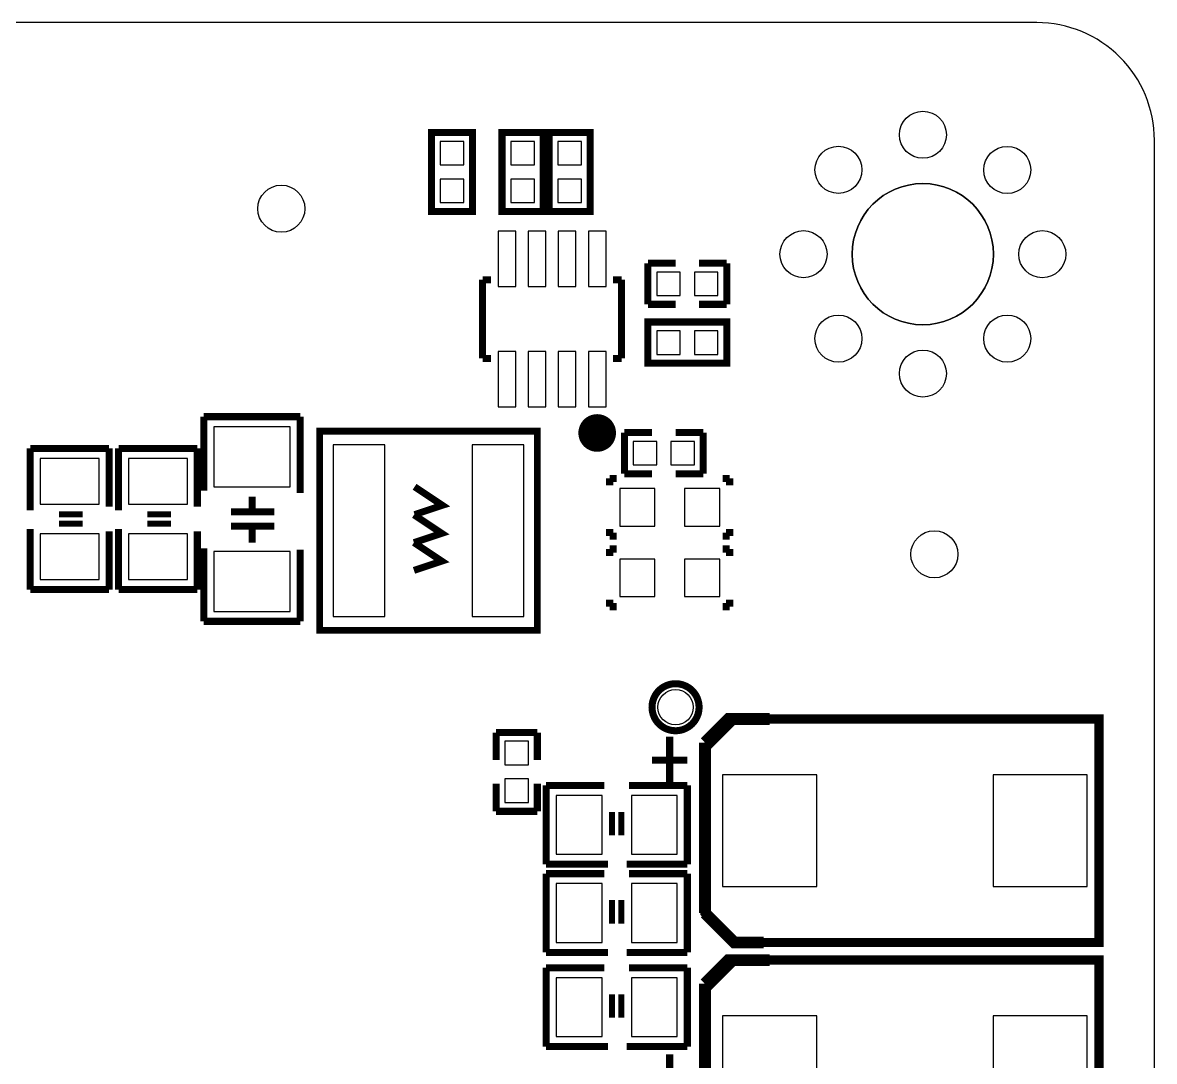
# Model space of a CAD drawing. Extents: x 0 to 100, y 0 to 100.
# Drawn here: x 75.56 to 100, y 77.57 to 100 of the extents above; entities that cross this region are included whole.
import ezdxf

# ---------------------------------------------------------------- set-up
doc = ezdxf.new("R2010")
doc.units = 0
for name, color, linetype in [('BG_OUTLINE', 254, 'CONTINUOUS'), ('PG_SILKSCREEN_BOTTOM', 201, 'CONTINUOUS'), ('PIN_BOTTOM', 1, 'CONTINUOUS')]:
    doc.layers.add(name, color=color, linetype=linetype)

msp = doc.modelspace()

# ---------------------------------------------------------------- linework, layer by layer
at = {"layer": 'BG_OUTLINE'}
for points in [[(2.54, 0), (97.460003, 0, 0.414214), (100.000003, 2.54), (100.000003, 97.460003, 0.414214), (97.460003, 100.000003), (2.54, 100.000003, 0.414214), (0, 97.460003), (0, 2.54, 0.414214), (2.54, 0)], [(96.523988, 94.999988, 1), (93.475988, 94.999988, 1), (96.523988, 94.999988)]]:
    msp.add_lwpolyline(points, format="xyb", dxfattribs=at)
at = {"layer": 'PG_SILKSCREEN_BOTTOM'}
for points, const_width in [([(85.2805, 97.6249), (84.3915, 97.6249), (84.3915, 95.9231), (85.2805, 95.9231), (85.2805, 97.6249)], 0.1524), ([(85.9155, 95.9231), (86.8045, 95.9231), (86.8045, 97.6249), (85.9155, 97.6249), (85.9155, 95.9231)], 0.1524), ([(87.8205, 97.6249), (86.9315, 97.6249), (86.9315, 95.9231), (87.8205, 95.9231), (87.8205, 97.6249)], 0.1524), ([(89.0651, 93.9165), (89.0651, 94.8055)], 0.1524), ([(89.0651, 94.8055), (89.662, 94.8055)], 0.1524), ([(90.17, 94.8055), (90.7669, 94.8055)], 0.1524), ([(90.7669, 94.8055), (90.7669, 93.9165)], 0.1524), ([(85.494901, 94.448909), (85.494901, 92.749091)], 0.1524), ([(85.676994, 94.448909), (85.494901, 94.448909)], 0.1524), ([(88.495099, 94.448909), (88.313006, 94.448909)], 0.1524), ([(88.495099, 92.749091), (88.495099, 94.448909)], 0.1524), ([(89.662, 93.9165), (89.0651, 93.9165)], 0.1524), ([(90.7669, 93.9165), (90.17, 93.9165)], 0.1524), ([(89.0651, 93.5355), (89.0651, 92.6465), (90.7669, 92.6465), (90.7669, 93.5355), (89.0651, 93.5355)], 0.1524), ([(85.494901, 92.749091), (85.676994, 92.749091)], 0.1524), ([(88.313006, 92.749091), (88.495099, 92.749091)], 0.1524), ([(79.4766, 91.4908), (81.5594, 91.4908)], 0.1524), ([(79.4766, 91.4908), (79.4766, 89.8906)], 0.1524), ([(81.5594, 91.4908), (81.5594, 89.8398)], 0.1524), ([(82.428105, 91.17711), (81.977992, 91.17711), (81.977992, 86.87689), (86.678008, 86.87689), (86.678008, 91.17711), (82.377991, 91.17711)], 0.150089), ([(88.5571, 90.2589), (88.5571, 91.1479)], 0.1524), ([(88.5571, 91.1479), (89.154, 91.1479)], 0.1524), ([(89.662, 91.1479), (90.2589, 91.1479)], 0.1524), ([(90.2589, 91.1479), (90.2589, 90.2589)], 0.1524), ([(75.7301, 90.805), (75.7301, 89.4715)], 0.1524), ([(77.4319, 90.805), (75.7301, 90.805)], 0.1524), ([(77.4319, 90.805), (77.4319, 89.5477)], 0.1524), ([(77.6351, 90.805), (77.6351, 89.4715)], 0.1524), ([(79.3369, 90.805), (77.6351, 90.805)], 0.1524), ([(79.3369, 90.805), (79.3369, 89.5477)], 0.1524), ([(88.2396, 90.0049), (88.2396, 90.1573)], 0.1524), ([(88.2396, 90.1573), (88.392, 90.1573)], 0.1524), ([(89.154, 90.2589), (88.5571, 90.2589)], 0.1524), ([(90.2589, 90.2589), (89.662, 90.2589)], 0.1524), ([(90.8304, 90.1573), (90.678, 90.1573)], 0.1524), ([(90.8304, 90.0049), (90.8304, 90.1573)], 0.1524), ([(84.028001, 89.977011), (84.627999, 89.57691), (84.028001, 89.377012)], 0.150089), ([(80.518, 89.4334), (80.518, 89.7636)], 0.1524), ([(76.3524, 89.3826), (76.8604, 89.3826)], 0.127), ([(78.2574, 89.3826), (78.7654, 89.3826)], 0.127), ([(81.0006, 89.4334), (80.0608, 89.4334)], 0.1524), ([(84.01431, 89.371907), (84.614512, 88.971907), (84.01431, 88.771705)], 0.150089), ([(76.8604, 89.1794), (76.3524, 89.1794)], 0.127), ([(78.7654, 89.1794), (78.2574, 89.1794)], 0.127), ([(81.0006, 89.1286), (80.0608, 89.1286)], 0.1524), ([(80.518, 89.1286), (80.518, 88.773)], 0.1524), ([(75.7301, 87.757), (75.7301, 89.0651)], 0.1524), ([(77.4319, 87.757), (77.4319, 89.0143)], 0.1524), ([(77.6351, 87.757), (77.6351, 89.0651)], 0.1524), ([(79.3369, 87.757), (79.3369, 89.0143)], 0.1524), ([(88.2396, 89.0651), (88.2396, 88.9127)], 0.1524), ([(88.2396, 88.9127), (88.392, 88.9127)], 0.1524), ([(90.8304, 88.9127), (90.678, 88.9127)], 0.1524), ([(90.8304, 89.0651), (90.8304, 88.9127)], 0.1524), ([(79.4766, 87.0712), (79.4766, 88.646)], 0.1524), ([(84.01431, 88.771705), (84.614512, 88.371705), (84.01431, 88.171807)], 0.150089), ([(88.2396, 88.4809), (88.2396, 88.6333)], 0.1524), ([(88.2396, 88.6333), (88.392, 88.6333)], 0.1524), ([(90.8304, 88.6333), (90.678, 88.6333)], 0.1524), ([(90.8304, 88.4809), (90.8304, 88.6333)], 0.1524), ([(81.5594, 87.0712), (81.5594, 88.6206)], 0.1524), ([(77.4319, 87.757), (75.7301, 87.757)], 0.1524), ([(79.3369, 87.757), (77.6351, 87.757)], 0.1524), ([(88.2396, 87.5411), (88.2396, 87.3887)], 0.1524), ([(90.8304, 87.5411), (90.8304, 87.3887)], 0.1524), ([(88.2396, 87.3887), (88.392, 87.3887)], 0.1524), ([(90.8304, 87.3887), (90.678, 87.3887)], 0.1524), ([(81.5594, 87.0712), (79.4766, 87.0712)], 0.1524), ([(90.297, 84.455), (90.805, 84.963), (91.694, 84.963)], 0.254), ([(98.806, 80.137), (90.932, 80.137), (90.297, 80.772), (90.297, 84.328), (90.932, 84.963), (98.806, 84.963), (98.806, 80.137)], 0.199898), ([(85.788449, 84.074), (85.788449, 84.6709)], 0.1524), ([(85.788449, 84.6709), (86.677449, 84.6709)], 0.1524), ([(86.677449, 84.6709), (86.677449, 84.074)], 0.1524), ([(89.535, 83.566), (89.535, 84.582)], 0.1524), ([(90.297, 80.772), (90.297, 84.455)], 0.254), ([(89.154, 84.074), (89.916, 84.074)], 0.1524), ([(85.788449, 82.9691), (85.788449, 83.566)], 0.1524), ([(86.677449, 83.566), (86.677449, 82.9691)], 0.1524), ([(86.868, 83.5279), (86.868, 81.8261)], 0.1524), ([(86.868, 83.5279), (88.1253, 83.5279)], 0.1524), ([(89.916, 83.5279), (88.6587, 83.5279)], 0.1524), ([(89.916, 83.5279), (89.916, 81.8261)], 0.1524), ([(86.677449, 82.9691), (85.788449, 82.9691)], 0.1524), ([(88.2904, 82.4484), (88.2904, 82.9564)], 0.127), ([(88.4936, 82.9564), (88.4936, 82.4484)], 0.127), ([(86.868, 81.8261), (88.2015, 81.8261)], 0.1524), ([(89.916, 81.8261), (88.6079, 81.8261)], 0.1524), ([(86.868, 81.6229), (86.868, 79.9211)], 0.1524), ([(86.868, 81.6229), (88.1253, 81.6229)], 0.1524), ([(89.916, 81.6229), (88.6587, 81.6229)], 0.1524), ([(89.916, 81.6229), (89.916, 79.9211)], 0.1524), ([(88.2904, 80.5434), (88.2904, 81.0514)], 0.127), ([(88.4936, 81.0514), (88.4936, 80.5434)], 0.127), ([(91.567, 80.137), (90.932, 80.137), (90.297, 80.772)], 0.254), ([(86.868, 79.9211), (88.2015, 79.9211)], 0.1524), ([(89.916, 79.9211), (88.6079, 79.9211)], 0.1524), ([(86.868, 79.5909), (86.868, 77.8891)], 0.1524), ([(86.868, 79.5909), (88.1253, 79.5909)], 0.1524), ([(89.916, 79.5909), (88.6587, 79.5909)], 0.1524), ([(89.916, 79.5909), (89.916, 77.8891)], 0.1524), ([(90.297, 79.248), (90.805, 79.756), (91.694, 79.756)], 0.254), ([(98.806, 74.93), (90.932, 74.93), (90.297, 75.565), (90.297, 79.121), (90.932, 79.756), (98.806, 79.756), (98.806, 74.93)], 0.199898), ([(90.297, 75.565), (90.297, 79.248)], 0.254), ([(88.2904, 78.5114), (88.2904, 79.0194)], 0.127), ([(88.4936, 79.0194), (88.4936, 78.5114)], 0.127), ([(86.868, 77.8891), (88.2015, 77.8891)], 0.1524), ([(89.916, 77.8891), (88.6079, 77.8891)], 0.1524), ([(89.535, 76.708), (89.535, 77.724)], 0.1524)]:
    msp.add_lwpolyline(points, dxfattribs=dict(at, const_width=const_width))
for points, const_width in [([(88.173103, 91.139289, -1.00001), (87.766906, 91.139315, -0.99999), (88.173103, 91.139289)], 0.4064), ([(90.17, 85.217, 1), (89.154, 85.217, 1), (90.17, 85.217)], 0.1524)]:
    msp.add_lwpolyline(points, format="xyb", dxfattribs=dict(at, const_width=const_width))
at = {"layer": 'PIN_BOTTOM'}
for points in [[(84.582, 96.9264), (85.09, 96.9264), (85.09, 97.4344), (84.582, 97.4344)], [(86.614, 97.4344), (86.106, 97.4344), (86.106, 96.9264), (86.614, 96.9264)], [(87.122, 96.9264), (87.63, 96.9264), (87.63, 97.4344), (87.122, 97.4344)], [(84.582, 96.1136), (85.09, 96.1136), (85.09, 96.6216), (84.582, 96.6216)], [(86.614, 96.6216), (86.106, 96.6216), (86.106, 96.1136), (86.614, 96.1136)], [(87.122, 96.1136), (87.63, 96.1136), (87.63, 96.6216), (87.122, 96.6216)], [(86.210394, 94.302097), (86.210394, 95.495897), (85.829394, 95.495897), (85.829394, 94.302097)], [(86.860405, 94.302097), (86.860405, 95.495897), (86.479405, 95.495897), (86.479405, 94.302097)], [(87.510595, 94.302097), (87.510595, 95.495897), (87.129595, 95.495897), (87.129595, 94.302097)], [(88.160606, 94.302097), (88.160606, 95.495897), (87.779606, 95.495897), (87.779606, 94.302097)], [(89.2556, 94.615), (89.2556, 94.107), (89.7636, 94.107), (89.7636, 94.615)], [(90.0684, 94.615), (90.0684, 94.107), (90.5764, 94.107), (90.5764, 94.615)], [(89.7636, 92.837), (89.7636, 93.345), (89.2556, 93.345), (89.2556, 92.837)], [(90.5764, 92.837), (90.5764, 93.345), (90.0684, 93.345), (90.0684, 92.837)], [(86.210394, 91.702103), (86.210394, 92.895903), (85.829394, 92.895903), (85.829394, 91.702103)], [(86.860405, 91.702103), (86.860405, 92.895903), (86.479405, 92.895903), (86.479405, 91.702103)], [(87.510595, 91.702103), (87.510595, 92.895903), (87.129595, 92.895903), (87.129595, 91.702103)], [(88.160606, 91.702103), (88.160606, 92.895903), (87.779606, 92.895903), (87.779606, 91.702103)], [(79.6925, 89.9795), (81.3435, 89.9795), (81.3435, 91.2749), (79.6925, 91.2749)], [(88.7476, 90.9574), (88.7476, 90.4494), (89.2556, 90.4494), (89.2556, 90.9574)], [(89.5604, 90.9574), (89.5604, 90.4494), (90.0684, 90.4494), (90.0684, 90.9574)], [(83.386701, 87.1728), (83.386701, 90.8812), (82.269101, 90.8812), (82.269101, 87.1728)], [(86.386899, 87.1728), (86.386899, 90.8812), (85.269299, 90.8812), (85.269299, 87.1728)], [(75.946, 89.5985), (77.216, 89.5985), (77.216, 90.5891), (75.946, 90.5891)], [(77.851, 89.5985), (79.121, 89.5985), (79.121, 90.5891), (77.851, 90.5891)], [(88.4555, 89.9414), (88.4555, 89.1286), (89.2175, 89.1286), (89.2175, 89.9414)], [(89.8525, 89.9414), (89.8525, 89.1286), (90.6145, 89.1286), (90.6145, 89.9414)], [(75.946, 87.9729), (77.216, 87.9729), (77.216, 88.9635), (75.946, 88.9635)], [(77.851, 87.9729), (79.121, 87.9729), (79.121, 88.9635), (77.851, 88.9635)], [(79.6925, 87.2871), (81.3435, 87.2871), (81.3435, 88.5825), (79.6925, 88.5825)], [(88.4555, 88.4174), (88.4555, 87.6046), (89.2175, 87.6046), (89.2175, 88.4174)], [(89.8525, 88.4174), (89.8525, 87.6046), (90.6145, 87.6046), (90.6145, 88.4174)], [(86.486949, 84.4804), (85.978949, 84.4804), (85.978949, 83.9724), (86.486949, 83.9724)], [(86.486949, 83.6676), (85.978949, 83.6676), (85.978949, 83.1596), (86.486949, 83.1596)], [(90.678, 83.7565), (90.678, 81.3435), (92.71, 81.3435), (92.71, 83.7565)], [(96.52, 83.7565), (96.52, 81.3435), (98.552, 81.3435), (98.552, 83.7565)], [(88.0745, 82.042), (88.0745, 83.312), (87.0839, 83.312), (87.0839, 82.042)], [(89.7001, 82.042), (89.7001, 83.312), (88.7095, 83.312), (88.7095, 82.042)], [(88.0745, 80.137), (88.0745, 81.407), (87.0839, 81.407), (87.0839, 80.137)], [(89.7001, 80.137), (89.7001, 81.407), (88.7095, 81.407), (88.7095, 80.137)], [(88.0745, 78.105), (88.0745, 79.375), (87.0839, 79.375), (87.0839, 78.105)], [(89.7001, 78.105), (89.7001, 79.375), (88.7095, 79.375), (88.7095, 78.105)], [(90.678, 78.5495), (90.678, 76.1365), (92.71, 76.1365), (92.71, 78.5495)], [(96.52, 78.5495), (96.52, 76.1365), (98.552, 76.1365), (98.552, 78.5495)]]:
    msp.add_lwpolyline(points, close=True, dxfattribs=at)
for centre, radius in [((95.002477, 97.578088), 0.508), ((93.178782, 96.821193), 0.508), ((96.823682, 96.818577), 0.508), ((94.999988, 94.999988), 1.524), ((81.150003, 95.982307), 0.508), ((92.424377, 94.999988), 0.508), ((97.580577, 94.999988), 0.508), ((93.178782, 93.176293), 0.508), ((96.823682, 93.176293), 0.508), ((95.002477, 92.421888), 0.508), ((95.25, 88.519), 0.508), ((89.662, 85.217), 0.381)]:
    msp.add_circle(centre, radius, dxfattribs=at)

doc.saveas('drawing.dxf')
